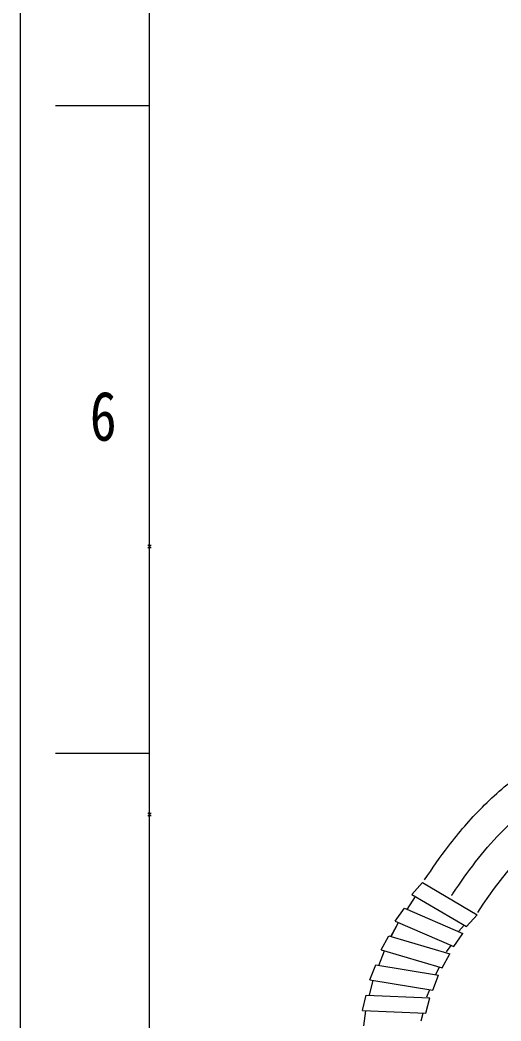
# Model space of a CAD drawing. Header units: inches. Extents: x 20229 to 21001, y -6726 to -5634.
# Drawn here: x 20229.3 to 20325.9, y -6493.2 to -6292.3 of the extents above; entities that cross this region are included whole.
import ezdxf

# ---------------------------------------------------------------- set-up
doc = ezdxf.new("R2010")
doc.units = ezdxf.units.IN
doc.header["$LTSCALE"] = 4.84
doc.header["$MEASUREMENT"] = 0
doc.header["$PDMODE"] = 3
doc.header["$PDSIZE"] = 0.3125
doc.linetypes.add('CENTERX2', pattern=[20.32, 12.7, -2.54, 2.54, -2.54])
doc.layers.get('0').update_dxf_attribs({"linetype": 'CONTINUOUS', "lineweight": 13})
doc.layers.add('CENTER', color=1, linetype='CENTERX2', lineweight=15)
doc.styles.get("Standard").update_dxf_attribs({"font": 'txt', "width": 0.8})

msp = doc.modelspace()

# ---------------------------------------------------------------- linework, layer by layer
at = {"color": 7, "linetype": 'Continuous'}
for p, q in [((20229.28, -5633.52), (20229.28, -6725.51)), ((20255.28, -6309.51), (20236.38, -6309.51)), ((20255.28, -6439.51), (20236.38, -6439.51))]:
    msp.add_line(p, q, dxfattribs=at)
at = {"linetype": 'Continuous'}
msp.add_line((20255.28, -6699.51), (20255.28, -5659.51), dxfattribs=at)
for p, q in [((20307.93, -6467.77), (20310.07, -6465.4)), ((20310.07, -6465.4), (20321.09, -6471.85)), ((20307.04, -6470.79), (20308.68, -6468.16)), ((20307.93, -6467.77), (20318.95, -6474.22)), ((20304.64, -6473.17), (20306.48, -6470.55)), ((20306.48, -6470.55), (20318.2, -6475.61)), ((20318.95, -6474.22), (20321.09, -6471.85)), ((20303.78, -6476.22), (20305.26, -6473.44)), ((20303.84, -6476.12), (20305.26, -6473.44)), ((20304.64, -6473.17), (20316.36, -6478.23)), ((20317.38, -6475.12), (20318.45, -6473.93)), ((20301.83, -6478.92), (20303.33, -6476.09)), ((20303.33, -6476.09), (20315.58, -6479.68)), ((20316.36, -6478.23), (20318.2, -6475.61)), ((20301.83, -6478.92), (20314.07, -6482.51)), ((20314.91, -6479.32), (20315.83, -6478.01)), ((20301.36, -6482.01), (20302.48, -6479.11)), ((20314.07, -6482.51), (20315.58, -6479.68)), ((20299.55, -6484.89), (20300.7, -6481.9)), ((20300.7, -6481.9), (20313.29, -6483.97)), ((20312.77, -6483.76), (20313.52, -6482.35)), ((20299.47, -6488.01), (20300.22, -6485)), ((20299.55, -6484.89), (20312.15, -6486.96)), ((20312.15, -6486.96), (20313.29, -6483.97)), ((20311, -6488.36), (20311.58, -6486.87)), ((20298.03, -6491.09), (20298.8, -6487.98)), ((20298.8, -6487.98), (20311.55, -6488.5)), ((20310.78, -6491.61), (20311.55, -6488.5)), ((20298.03, -6491.09), (20310.78, -6491.61)), ((20298.33, -6494.12), (20298.7, -6491.11)), ((20309.81, -6493.14), (20310.2, -6491.59))]:
    msp.add_line(p, q)
for points, knots in [([(20310.53, -6464.86), (20312.03, -6462.56), (20313.62, -6460.3), (20317.4, -6455.37), (20319.64, -6452.74), (20324.59, -6447.76), (20327.28, -6445.42), (20331.36, -6442.51), (20332.51, -6441.75), (20334.57, -6440.5), (20335.46, -6439.99), (20337.08, -6439.13), (20337.81, -6438.76), (20339.27, -6438.06), (20340, -6437.73), (20342.98, -6436.45), (20345.23, -6435.64), (20349.66, -6434.22), (20351.84, -6433.6), (20356.13, -6432.47), (20358.24, -6431.95), (20361.24, -6431.21), (20362.19, -6430.97), (20363.12, -6430.74)], [22.06908, 22.06908, 22.06908, 22.06908, 29.291262, 29.291262, 38.153958, 38.153958, 47.016655, 47.016655, 50.363196, 50.363196, 52.795725, 52.795725, 54.724992, 54.724992, 56.654258, 56.654258, 62.626725, 62.626725, 68.599192, 68.599192, 74.647025, 74.647025, 77.520975, 77.520975, 77.520975, 77.520975]), ([(20321.18, -6471.42), (20327.05, -6462.49), (20339.64, -6448.31), (20359.83, -6444.56), (20368.7, -6442.2)], [22.391961, 22.391961, 22.391961, 22.391961, 53.506965, 80.016397, 80.016397, 80.016397, 80.016397])]:
    msp.add_open_spline(points, degree=3, knots=knots)
for p in [(20255.28, -6397.94), (20255.28, -6397.94), (20255.28, -6451.74), (20255.28, -6451.74)]:
    msp.add_point(p)
at = {"layer": 'CENTER'}
msp.add_open_spline([(20315.93, -6468.02), (20316.05, -6467.85), (20316.17, -6467.67), (20319.12, -6463.22), (20322.22, -6459.15), (20328.2, -6452.92), (20330.86, -6450.56), (20335, -6447.59), (20336.27, -6446.76), (20338.46, -6445.48), (20339.35, -6444.99), (20341.15, -6444.08), (20342.07, -6443.65), (20344.83, -6442.45), (20346.69, -6441.76), (20351.79, -6440.07), (20355.03, -6439.2), (20361.41, -6437.59), (20364.54, -6436.85), (20370.53, -6435.24), (20373.37, -6434.38), (20378.02, -6432.59), (20379.92, -6431.71), (20381.97, -6426.14), (20385.75, -6416.07), (20385.05, -6407.87)], degree=3, knots=[22.352411, 22.352411, 22.352411, 22.352411, 22.942572, 22.942572, 37.10241, 37.10241, 46.904646, 46.904646, 51.03864, 51.03864, 53.744952, 53.744952, 56.451264, 56.451264, 61.863888, 61.863888, 71.165375, 71.165375, 80.466862, 80.466862, 89.768349, 89.768349, 97.059083, 97.059083, 97.576939, 97.576939, 97.576939, 97.576939], dxfattribs=at)

# ---------------------------------------------------------------- texts
at = {"insert": (20245.99, -6371.84), "char_height": 9.91, "attachment_point": 5}
msp.add_mtext_dynamic_manual_height_columns('6', width=50, gutter_width=12.5, heights=[0], dxfattribs=at)

doc.saveas('drawing.dxf')
